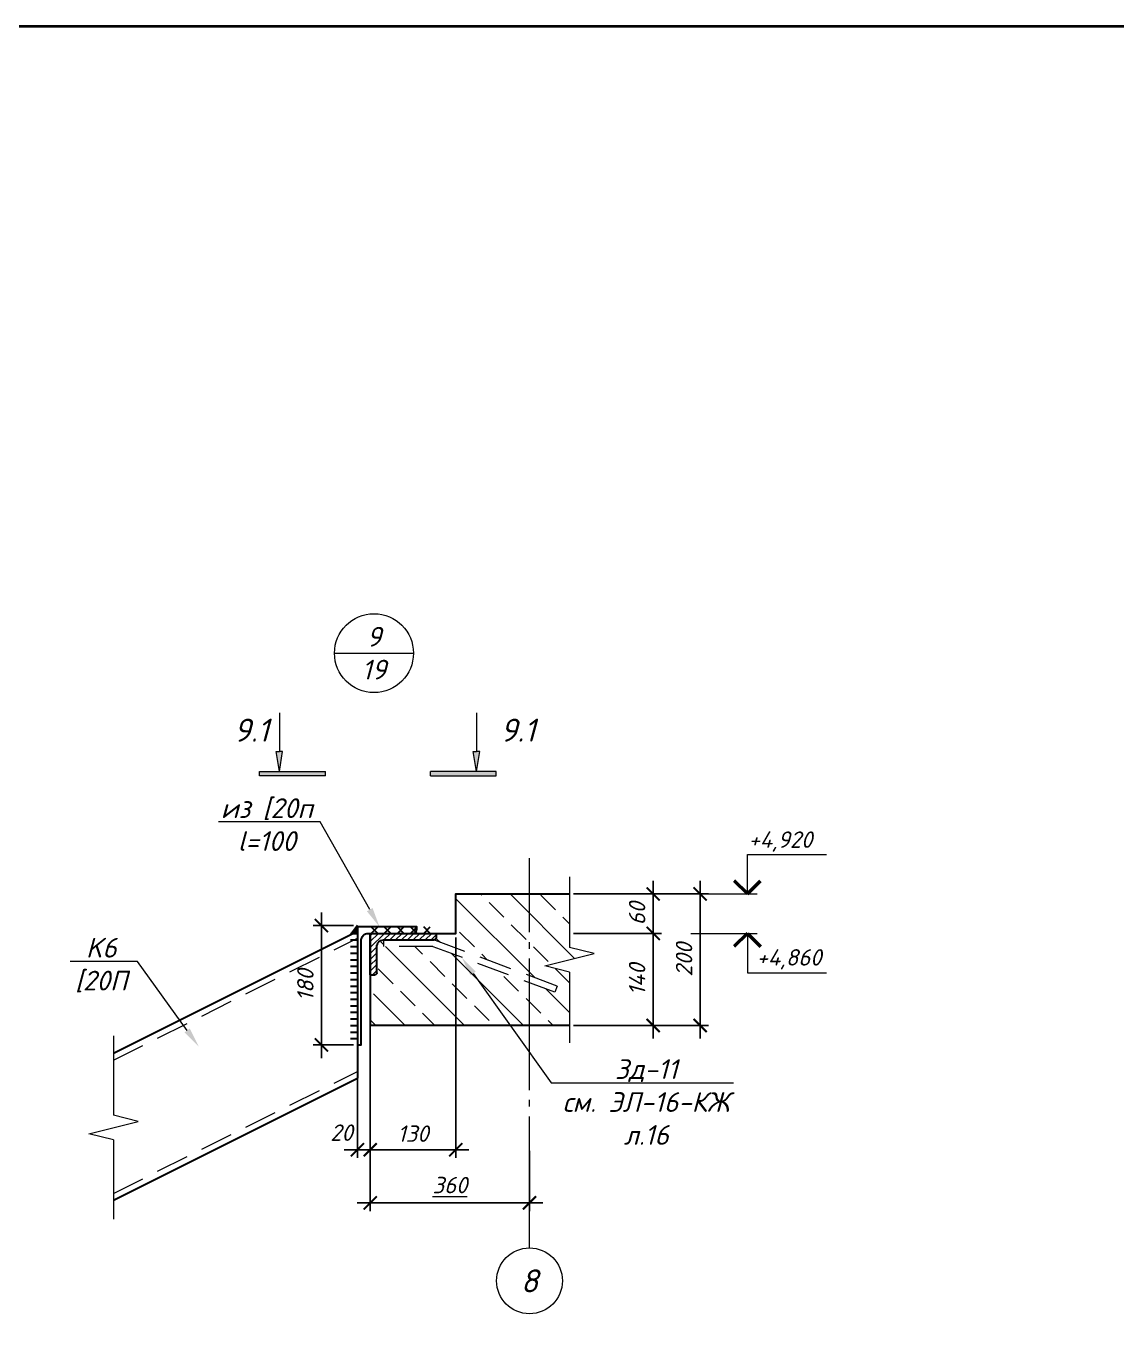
# Model space of a CAD drawing. Header units: millimetres. Extents: x -79646 to 95064, y -231229 to -58107.
# Drawn here: x -57785 to -56127, y -165174 to -163184 of the extents above; entities that cross this region are included whole.
import ezdxf
from ezdxf import colors
from ezdxf.entities.mleader import LeaderData, LeaderLine
from ezdxf.enums import TextEntityAlignment as Align
from ezdxf.math import Vec2, Vec3

# ---------------------------------------------------------------- set-up
doc = ezdxf.new("R2010")
doc.units = ezdxf.units.MM
doc.header["$PDMODE"] = 3
doc.linetypes.add('GOST2.303 5', pattern=[24, 20, -1.5, 1, -1.5])
doc.linetypes.add('HIDDEN', pattern=[0.375, 0.25, -0.125])
doc.layers.get('0').update_dxf_attribs({"lineweight": 5})
doc.layers.get('Defpoints').update_dxf_attribs({"lineweight": 0})
for name, color, linetype, lineweight in [('#Cварка', 96, 'Continuous', 30), ('#Dimensions', 7, 'Continuous', 9), ('#Бетон разрез', 22, 'Continuous', 30), ('#Выноски', 7, 'Continuous', 15), ('#Оси', 7, 'Continuous', 9), ('#разм', 7, 'Continuous', 9), ('A-okno', 7, 'Continuous', 0), ('k_ Металл', 1, 'Continuous', 30), ('k_ Металл_вид', 1, 'Continuous', 18)]:
    doc.layers.add(name, color=color, linetype=linetype, lineweight=lineweight)
doc.layers.add('#Hatch', color=252, linetype='Continuous', lineweight=5, true_color=0x696969)
doc.layers.add('Штриховка', color=252, linetype='Continuous', lineweight=5, true_color=0x696969)
doc.styles.add('ESKDW', font='eskdw.shx', dxfattribs={"oblique": 15})
doc.styles.get("Standard").update_dxf_attribs({"font": 'arial.ttf'})
doc.styles.add('STEP PR', font='isocpeui.ttf')
doc.dimstyles.new('SPDS', dxfattribs={"dimscale": 50, "dimtxt": 2.5, "dimasz": 2, "dimexe": 1.25, "dimexo": 0.625, "dimtad": 1, "dimdec": 0, "dimrnd": 0.001, "dimtxsty": 'ESKDW', "dimblk": 'ARCHTICK', "dimcen": 2.5, "dimdle": 2, "dimclrd": 256, "dimclre": 256, "dimclrt": 7, "dimadec": 0, "dimazin": 2, "dimtfac": 0.75, "dimtdec": 0, "dimtmove": 1, "dimatfit": 3, "dimfxl": 1, "dimtolj": 1, "dimarcsym": 1})

# ---------------------------------------------------------------- blocks, each defined once
blk = doc.blocks.new('*U320')
at = {"color": 0, "linetype": 'ByBlock', "lineweight": -2}
for p, q in [((3.583, 0), (3.896, 1.25)), ((3.896, 1.25), (4.521, -1.25)), ((3.583, 0), (0, 0)), ((4.521, -1.25), (4.833, 0)), ((8.417, 0), (4.833, 0))]:
    blk.add_line(p, q, dxfattribs=at)
blk = doc.blocks.new('*U333')
at = {"color": 0, "linetype": 'ByBlock', "lineweight": -2}
for p, q in [((4.021, 0), (4.333, 1.25)), ((4.333, 1.25), (4.958, -1.25)), ((4.021, 0), (0, 0)), ((4.958, -1.25), (5.271, 0)), ((9.292, 0), (5.271, 0))]:
    blk.add_line(p, q, dxfattribs=at)
blk = doc.blocks.new('*U260')
at = {"color": 0, "linetype": 'ByBlock', "lineweight": -2}
for p, q in [((0, 100), (-6.7, 100)), ((0, 0), (0, 100)), ((-10, 20), (-10, 96.7)), ((-63, 0), (-63, 6.7)), ((-63, 0), (0, 0)), ((-59.7, 10), (-20, 10))]:
    blk.add_line(p, q, dxfattribs=at)
for centre, radius, start, end in [((-6.7, 96.7), 3.3, 89.045, 179.9778), ((-20, 20), 10, 270, 0), ((-59.7, 6.7), 3.3, 90, 180)]:
    blk.add_arc(centre, radius, start, end, dxfattribs=at)
blk = doc.blocks.new('*U824')
at = {"color": 0, "linetype": 'ByBlock', "lineweight": -2}
blk.add_lwpolyline([(-6, 0), (6, 0)], dxfattribs=at)
blk.add_circle((0, 0), 6, dxfattribs=at)
for tag, p in [('Узел', (0, 2.5)), ('Лист', (0, -2.5))]:
    blk.add_attdef(tag, text='', height=3, dxfattribs=at).set_placement(p, align=Align.MIDDLE_CENTER)
blk = doc.blocks.new('*U349')
at = {"layer": '#разм', "ltscale": 100, "elevation": 0}
for points in [[(4576313, -921000), (4577323, -921000)], [(4577173, -921000), (4577173, -921600)], [(4577173, -921600), (4578375, -921600)]]:
    blk.add_lwpolyline(points, dxfattribs=at)
at = {"layer": 'A-okno', "color": 0, "lineweight": 50, "ltscale": 100, "elevation": 0}
for points in [[(4577173, -921000), (4576973, -921200)], [(4577173, -921000), (4577373, -921200)]]:
    blk.add_lwpolyline(points, dxfattribs=at)
at = {"layer": '#разм', "style": 'STEP PR'}
for tag, p in [('ПРИМЕЧАНИЕ', (4577314, -921290)), ('ОТМЕТКА', (4577216, -921901))]:
    blk.add_attdef(tag, p, '', height=250, dxfattribs=at)
blk = doc.blocks.new('_ArchTick')
at = {"color": 0, "linetype": 'ByBlock', "const_width": 0.15}
blk.add_lwpolyline([(-0.5, -0.5), (0.5, 0.5)], dxfattribs=at)
blk = doc.blocks.new('*D334')
at = {"layer": '#Dimensions', "lineweight": -2, "transparency": 16777216}
for p, q in [((-56831.9, -164483.5), (-56831.9, -164583.5)), ((-56952.9, -164503.5), (-56819.4, -164503.5)), ((-56952.9, -164563.5), (-56819.4, -164563.5))]:
    blk.add_line(p, q, dxfattribs=at)
at = {"layer": 'Defpoints', "color": 0, "lineweight": 0, "transparency": 16777216}
for p in [(-56959.1, -164503.5), (-56959.1, -164563.5), (-56831.9, -164563.5)]:
    blk.add_point(p, dxfattribs=at)
at = {"layer": '#Dimensions', "lineweight": -2, "transparency": 16777216, "xscale": 20, "yscale": 20, "zscale": 20}
for p, rotation in [((-56831.9, -164503.5), 90), ((-56831.9, -164563.5), 270)]:
    blk.add_blockref('_ArchTick', p, dxfattribs=dict(at, rotation=rotation))
at = {"layer": '#Dimensions', "transparency": 16777216, "insert": (-56856.4, -164533.5), "char_height": 25, "attachment_point": 5, "rotation": 90, "style": 'STEP PR'}
blk.add_mtext('\\A1;60', dxfattribs=at)
blk = doc.blocks.new('*D335')
at = {"layer": '#Dimensions', "lineweight": -2, "transparency": 16777216}
for p, q in [((-56831.9, -164543.5), (-56831.9, -164723.5)), ((-56952.9, -164563.5), (-56819.4, -164563.5)), ((-56952.9, -164703.5), (-56819.4, -164703.5))]:
    blk.add_line(p, q, dxfattribs=at)
at = {"layer": 'Defpoints', "color": 0, "lineweight": 0, "transparency": 16777216}
for p in [(-56959.1, -164563.5), (-56959.1, -164703.5), (-56831.9, -164703.5)]:
    blk.add_point(p, dxfattribs=at)
at = {"layer": '#Dimensions', "lineweight": -2, "transparency": 16777216, "xscale": 20, "yscale": 20, "zscale": 20}
for p, rotation in [((-56831.9, -164563.5), 90), ((-56831.9, -164703.5), 270)]:
    blk.add_blockref('_ArchTick', p, dxfattribs=dict(at, rotation=rotation))
at = {"layer": '#Dimensions', "transparency": 16777216, "insert": (-56856.4, -164633.5), "char_height": 25, "attachment_point": 5, "rotation": 90, "style": 'STEP PR'}
blk.add_mtext('\\A1;140', dxfattribs=at)
blk = doc.blocks.new('*U1120')
for points in [[(0, -0.5), (0, 0.5)], [(1, -0.5), (1, 0.5)], [(2, -0.5), (2, 0.5)], [(3, -0.5), (3, 0.5)], [(4, -0.5), (4, 0.5)], [(5, -0.5), (5, 0.5)], [(6, -0.5), (6, 0.5)], [(7, -0.5), (7, 0.5)], [(8, -0.5), (8, 0.5)], [(9, -0.5), (9, 0.5)], [(10, -0.5), (10, 0.5)], [(11, -0.5), (11, 0.5)], [(12, -0.5), (12, 0.5)], [(13, -0.5), (13, 0.5)], [(14, -0.5), (14, 0.5)], [(15, -0.5), (15, 0.5)], [(16, -0.5), (16, 0.5)]]:
    blk.add_lwpolyline(points)
blk = doc.blocks.new('*D337')
at = {"layer": '#Dimensions', "lineweight": -2, "transparency": 16777216}
for p, q in [((-57281.4, -164557.8), (-57281.4, -164904.9)), ((-57262, -164569.7), (-57262, -164904.9)), ((-57281.4, -164892.4), (-57301.4, -164892.4)), ((-57281.4, -164892.4), (-57262, -164892.4)), ((-57262, -164892.4), (-57242, -164892.4))]:
    blk.add_line(p, q, dxfattribs=at)
at = {"layer": 'Defpoints', "color": 0, "lineweight": 0, "transparency": 16777216}
for p in [(-57281.4, -164551.6), (-57262, -164563.5), (-57262, -164892.4)]:
    blk.add_point(p, dxfattribs=at)
at = {"layer": '#Dimensions', "lineweight": -2, "transparency": 16777216, "xscale": 20, "yscale": 20, "zscale": 20}
blk.add_blockref('_ArchTick', (-57281.4, -164892.4), dxfattribs=at)
at = {"layer": '#Dimensions', "lineweight": -2, "transparency": 16777216, "xscale": 20, "yscale": 20, "zscale": 20, "rotation": 180}
blk.add_blockref('_ArchTick', (-57262, -164892.4), dxfattribs=at)
at = {"layer": '#Dimensions', "transparency": 16777216, "insert": (-57305.7, -164866.4), "char_height": 25, "attachment_point": 5, "style": 'STEP PR'}
blk.add_mtext('\\A1;20', dxfattribs=at)
blk = doc.blocks.new('*D338')
at = {"layer": '#Dimensions', "lineweight": -2, "transparency": 16777216}
for p, q in [((-57262, -164569.7), (-57262, -164904.9)), ((-57132, -164569.7), (-57132, -164904.9)), ((-57282, -164892.4), (-57112, -164892.4))]:
    blk.add_line(p, q, dxfattribs=at)
at = {"layer": 'Defpoints', "color": 0, "lineweight": 0, "transparency": 16777216}
for p in [(-57262, -164563.5), (-57132, -164563.5), (-57132, -164892.4)]:
    blk.add_point(p, dxfattribs=at)
at = {"layer": '#Dimensions', "lineweight": -2, "transparency": 16777216, "xscale": 20, "yscale": 20, "zscale": 20, "rotation": 180}
blk.add_blockref('_ArchTick', (-57262, -164892.4), dxfattribs=at)
at = {"layer": '#Dimensions', "lineweight": -2, "transparency": 16777216, "xscale": 20, "yscale": 20, "zscale": 20}
blk.add_blockref('_ArchTick', (-57132, -164892.4), dxfattribs=at)
at = {"layer": '#Dimensions', "transparency": 16777216, "insert": (-57197, -164867.9), "char_height": 25, "attachment_point": 5, "style": 'STEP PR'}
blk.add_mtext('\\A1;130', dxfattribs=at)
blk = doc.blocks.new('*U344')
for p, q in [((-0.5, 0.5), (0.5, -0.5)), ((0.5, 0.5), (-0.5, -0.5)), ((1.5, 0.5), (2.5, -0.5)), ((2.5, 0.5), (1.5, -0.5)), ((3.5, 0.5), (4.5, -0.5)), ((4.5, 0.5), (3.5, -0.5)), ((5.5, 0.5), (6.5, -0.5)), ((6.5, 0.5), (5.5, -0.5)), ((7.5, 0.5), (8.5, -0.5)), ((8.5, 0.5), (7.5, -0.5))]:
    blk.add_line(p, q)
blk = doc.blocks.new('*D347')
at = {"layer": '#Dimensions', "lineweight": -2, "transparency": 16777216}
for p, q in [((-57336.1, -164531.6), (-57336.1, -164753)), ((-57287.6, -164551.6), (-57348.6, -164551.6)), ((-57287.6, -164733), (-57348.6, -164733))]:
    blk.add_line(p, q, dxfattribs=at)
at = {"layer": 'Defpoints', "color": 0, "lineweight": 0, "transparency": 16777216}
for p in [(-57281.4, -164551.6), (-57336.1, -164733), (-57281.4, -164733)]:
    blk.add_point(p, dxfattribs=at)
at = {"layer": '#Dimensions', "lineweight": -2, "transparency": 16777216, "xscale": 20, "yscale": 20, "zscale": 20}
for p, rotation in [((-57336.1, -164551.6), 90), ((-57336.1, -164733), 270)]:
    blk.add_blockref('_ArchTick', p, dxfattribs=dict(at, rotation=rotation))
at = {"layer": '#Dimensions', "transparency": 16777216, "insert": (-57360.6, -164642.3), "char_height": 25, "attachment_point": 5, "rotation": 90, "style": 'STEP PR'}
blk.add_mtext('\\A1;180', dxfattribs=at)
blk = doc.blocks.new('*D348')
at = {"layer": '#Dimensions', "lineweight": -2, "transparency": 16777216}
for p, q in [((-56760.5, -164483.5), (-56760.5, -164723.5)), ((-56952.9, -164503.5), (-56748, -164503.5)), ((-56952.9, -164703.5), (-56748, -164703.5))]:
    blk.add_line(p, q, dxfattribs=at)
at = {"layer": 'Defpoints', "color": 0, "lineweight": 0, "transparency": 16777216}
for p in [(-56959.1, -164503.5), (-56959.1, -164703.5), (-56760.5, -164703.5)]:
    blk.add_point(p, dxfattribs=at)
at = {"layer": '#Dimensions', "lineweight": -2, "transparency": 16777216, "xscale": 20, "yscale": 20, "zscale": 20}
for p, rotation in [((-56760.5, -164503.5), 90), ((-56760.5, -164703.5), 270)]:
    blk.add_blockref('_ArchTick', p, dxfattribs=dict(at, rotation=rotation))
at = {"layer": '#Dimensions', "transparency": 16777216, "insert": (-56785, -164603.5), "char_height": 25, "attachment_point": 5, "rotation": 90, "style": 'STEP PR'}
blk.add_mtext('\\A1;200', dxfattribs=at)
blk = doc.blocks.new('*U123')
at = {"layer": '#разм', "ltscale": 100, "elevation": 0}
for points in [[(4577173, -920400), (4578375, -920400)], [(4577173, -921000), (4577173, -920400)], [(4576313, -921000), (4577323, -921000)]]:
    blk.add_lwpolyline(points, dxfattribs=at)
at = {"layer": 'A-okno', "color": 0, "lineweight": 50, "ltscale": 100, "elevation": 0}
for points in [[(4577173, -921000), (4576973, -920800)], [(4577173, -921000), (4577373, -920800)]]:
    blk.add_lwpolyline(points, dxfattribs=at)
at = {"layer": '#разм', "style": 'STEP PR'}
for tag, p in [('ОТМЕТКА', (4577216, -920299)), ('ПРИМЕЧАНИЕ', (4577314, -920711))]:
    blk.add_attdef(tag, p, '', height=250, dxfattribs=at)
blk = doc.blocks.new('*U267')
at = {"ltscale": 100}
h = blk.add_hatch(color=256, dxfattribs=at)
h.dxf.hatch_style = 1
h.paths.add_polyline_path([(1415, 1070), (1365, 1070), (1315, 1070), (1365, 770)])
h = blk.add_hatch(color=256, dxfattribs=at)
h.dxf.hatch_style = 1
h.paths.add_polyline_path([(1665, 700), (1665, 770), (665, 770), (665, 700)])
at = {"linetype": 'Continuous', "ltscale": 100}
for p, q in [((1365, 770), (1315, 1070)), ((1315, 1070), (1365, 1070)), ((1415, 1070), (1365, 1070)), ((1365, 770), (1415, 1070)), ((1665, 770), (665, 770)), ((665, 700), (1665, 700)), ((1665, 700), (1665, 770))]:
    blk.add_line(p, q, dxfattribs=at)
at = {"linetype": 'Continuous', "ltscale": 100, "extrusion": (1, -1e-16, 0), "elevation": 1365}
blk.add_lwpolyline([(1660, 0), (1070, 0)], dxfattribs=at)
at = {"linetype": 'Continuous', "ltscale": 100}
blk.add_lwpolyline([(665, 700), (665, 770)], dxfattribs=at)
at = {"ltscale": 100, "style": 'STEP PR'}
blk.add_attdef('Nh', text='', height=350, dxfattribs=at).set_placement((1799, 1222), align=Align.RIGHT)
blk = doc.blocks.new('*U268')
at = {"ltscale": 100}
h = blk.add_hatch(color=256, dxfattribs=at)
h.dxf.hatch_style = 1
h.paths.add_polyline_path([(-85, 1070), (-35, 1070), (15, 1070), (-35, 770)])
h = blk.add_hatch(color=256, dxfattribs=at)
h.dxf.hatch_style = 1
h.paths.add_polyline_path([(665, 700), (665, 770), (-335, 770), (-335, 700)])
at = {"linetype": 'Continuous', "ltscale": 100}
for p, q in [((-85, 1070), (-35, 1070)), ((-35, 770), (-85, 1070)), ((-35, 770), (15, 1070)), ((15, 1070), (-35, 1070)), ((-335, 700), (-335, 770)), ((-335, 770), (665, 770)), ((665, 700), (-335, 700))]:
    blk.add_line(p, q, dxfattribs=at)
at = {"linetype": 'Continuous', "ltscale": 100, "extrusion": (-1, -1e-16, 0), "elevation": 35}
blk.add_lwpolyline([(-1660, 0), (-1070, 0)], dxfattribs=at)
at = {"linetype": 'Continuous', "ltscale": 100}
blk.add_lwpolyline([(665, 700), (665, 770)], dxfattribs=at)
at = {"ltscale": 100, "style": 'STEP PR'}
blk.add_attdef('Nh', text='', height=350, dxfattribs=at).set_placement((-192, 1222), align=Align.RIGHT)
blk = doc.blocks.new('*D383')
at = {"layer": '#Dimensions', "lineweight": -2, "transparency": 16777216}
for p, q in [((-57262, -164790), (-57262, -164985.6)), ((-57019.9, -164894.1), (-57019.9, -164985.6)), ((-57282, -164973.1), (-56999.9, -164973.1))]:
    blk.add_line(p, q, dxfattribs=at)
at = {"layer": 'Defpoints', "color": 0, "lineweight": 0, "transparency": 16777216}
for p in [(-57262, -164783.8), (-57019.9, -164887.8), (-57019.9, -164973.1)]:
    blk.add_point(p, dxfattribs=at)
at = {"layer": '#Dimensions', "lineweight": -2, "transparency": 16777216, "xscale": 20, "yscale": 20, "zscale": 20, "rotation": 180}
blk.add_blockref('_ArchTick', (-57262, -164973.1), dxfattribs=at)
at = {"layer": '#Dimensions', "lineweight": -2, "transparency": 16777216, "xscale": 20, "yscale": 20, "zscale": 20}
blk.add_blockref('_ArchTick', (-57019.9, -164973.1), dxfattribs=at)
at = {"layer": '#Dimensions', "transparency": 16777216, "insert": (-57140.9, -164946.1), "char_height": 25, "attachment_point": 5, "style": 'STEP PR'}
blk.add_mtext('\\A1;\\L360', dxfattribs=at)

msp = doc.modelspace()

# ---------------------------------------------------------------- hatches: boundary and pattern name
at = {"layer": '#Cварка', "ltscale": 10}
h = msp.add_hatch(color=256, dxfattribs=at)
h.dxf.hatch_style = 1
h.paths.add_polyline_path([(-57281.36298, -164551.55664), (-57288.27134, -164560.16546), (-57281.36298, -164560.16546)])
h.paths.add_polyline_path([(-57281.36298, -164560.16546), (-57288.27134, -164560.16546), (-57291.92171, -164565.44483)])
at = {"layer": '#Hatch'}
h = msp.add_hatch(dxfattribs=at)
h.set_pattern_fill('ANSI31', color=256, scale=2, style=0)
h.paths.add_polyline_path([(-57161.95947, -164563.46371), (-57261.95947, -164563.46371), (-57261.95947, -164626.46371), (-57255.25947, -164626.46371, 0.4142135624), (-57251.95947, -164623.16371), (-57251.95947, -164583.46371, -0.4142135624), (-57241.95947, -164573.46371), (-57167.96863, -164573.46371), (-57165.2579, -164573.46371, 0.41898532), (-57161.95964, -164570.10876)])
at = {"layer": 'Штриховка'}
h = msp.add_hatch(dxfattribs=at)
h.set_pattern_fill('ANSI33', color=256, scale=10, angle=270)
h.set_pattern_definition([(315, (-8576.77, -862.63), (44.90128, 44.90128), []), (315, (-8576.77, -907.53), (44.90128, 44.90128), [31.75, -15.875])])
edge = h.paths.add_edge_path()
edge.add_arc((-57167.96863, -164588.46371), 15, 69.51268489, 82.3164445)
edge.add_line((-57165.9631, -164573.59838), (-57131.95947, -164563.46371))
edge.add_line((-57131.95947, -164563.46371), (-57131.95947, -164503.46371))
edge.add_line((-57131.95947, -164503.46371), (-56959.10867, -164503.46371))
edge.add_line((-56959.10867, -164503.46371), (-56959.10867, -164584.71371))
edge.add_line((-56959.10867, -164584.71371), (-56921.60867, -164594.08871))
edge.add_line((-56921.60867, -164594.08871), (-56996.60867, -164612.83871))
edge.add_line((-56996.60867, -164612.83871), (-56959.10867, -164622.21371))
edge.add_line((-56959.10867, -164622.21371), (-56959.10867, -164703.46371))
edge.add_line((-56959.10867, -164703.46371), (-57261.95947, -164703.46371))
edge.add_line((-57261.95947, -164703.46371), (-57249.03054, -164576.39264))
edge.add_line((-57249.03054, -164576.39264), (-57241.95947, -164576.15478))
edge.add_line((-57241.95947, -164576.15478), (-57241.95947, -164583.46371))
edge.add_line((-57241.95947, -164583.46371), (-57167.96863, -164583.46371))
edge.add_arc((-57167.96863, -164588.46371), 5, 69.51268488, 90, ccw=False)
edge.add_line((-57166.21863, -164583.77996), (-56981.40796, -164652.8312))
edge.add_line((-56981.40796, -164652.8312), (-56977.90796, -164643.46371))
edge.add_line((-56977.90796, -164643.46371), (-57162.71863, -164574.41246))

# ---------------------------------------------------------------- linework, layer by layer
at = {"layer": '#Cварка'}
msp.add_lwpolyline([(-57281.36298, -164551.5581), (-57291.92171, -164565.44483)], dxfattribs=at)
at = {"layer": '#Бетон разрез'}
for points in [[(-57261.95947, -164563.46371), (-57131.95947, -164563.46371), (-57131.95947, -164503.46371), (-56959.10867, -164503.46371)], [(-57261.95947, -164563.46371), (-57261.95947, -164703.46371)], [(-56959.10867, -164703.46371), (-57261.95947, -164703.46371)]]:
    msp.add_lwpolyline(points, dxfattribs=at)
at = {"layer": '#Оси', "linetype": 'GOST2.303 5', "ltscale": 10}
msp.add_lwpolyline([(-57019.93385, -165041.69754), (-57019.93385, -164448.94668)], dxfattribs=at)
at = {"layer": '#Оси', "linetype": 'Continuous', "ltscale": 50}
msp.add_circle((-57019.93385, -165091.69754), 50, dxfattribs=at)
at = {"color": 3, "lineweight": 40}
msp.add_lwpolyline([(-68449.55242, -163184.11554), (-52040.68015, -163184.11554), (-52040.68015, -167385.87965), (-68449.55242, -167385.87965)], close=True, dxfattribs=at)
at = {"color": 4}
msp.add_lwpolyline([(-57241.95947, -164573.46371), (-57165.25901, -164573.46371)], dxfattribs=at)
at = {"layer": 'k_ Металл'}
for points in [[(-57652.30698, -164745.63746), (-57281.36298, -164560.16546)], [(-57281.36298, -164560.16546), (-57281.36298, -164783.77226)], [(-57652.30698, -164969.24426), (-57281.36298, -164783.77226)]]:
    msp.add_lwpolyline(points, dxfattribs=at)
msp.add_lwpolyline([(-57265.26298, -164563.46371), (-57197.36298, -164563.46371, 0.4142135624), (-57191.36298, -164557.46371), (-57191.36298, -164553.46371), (-57281.36298, -164553.46371), (-57281.36298, -164732.96371), (-57275.76298, -164732.96371), (-57275.76298, -164573.96371, -0.4142135624)], format="xyb", close=True, dxfattribs=at)
at = {"layer": 'k_ Металл_вид', "linetype": 'HIDDEN', "ltscale": 200}
for points in [[(-57652.30698, -164756.15829), (-57281.36298, -164570.68629)], [(-57241.95947, -164573.46371), (-57241.95947, -164583.46371)], [(-56977.90796, -164643.46371), (-56981.40796, -164652.8312)], [(-57652.30698, -164958.72343), (-57281.36298, -164773.25143)]]:
    msp.add_lwpolyline(points, dxfattribs=at)
for points in [[(-56977.90796, -164643.46371), (-57162.71863, -164574.41246, 0.0896316541), (-57167.96863, -164573.46371), (-57241.95947, -164573.46371)], [(-56981.40796, -164652.8312), (-57166.21863, -164583.77996, 0.0896316541), (-57167.96863, -164583.46371), (-57241.95947, -164583.46371)]]:
    msp.add_lwpolyline(points, format="xyb", dxfattribs=at)

# ---------------------------------------------------------------- block references
at = {"layer": '#Cварка'}
for name, p, xscale, yscale, zscale, rotation in [('*U1120', (-57286.95947, -164563.46371), -10, -10, -10, 90), ('*U344', (-57175.71453, -164558.46371), 10, 10, 10, 179.9999999999888)]:
    msp.add_blockref(name, p, dxfattribs=dict(at, xscale=xscale, yscale=yscale, zscale=zscale, rotation=rotation))
at = {"layer": '#Dimensions'}
ref = msp.add_blockref('*U824', (-57256.3033, -164137.39459), dxfattribs=dict(at, xscale=10, yscale=10, zscale=10))
ref.add_attrib('Узел', '9', dxfattribs={"layer": '0', "color": 0, "linetype": 'ByBlock', "lineweight": -2, "height": 30, "style": 'STEP PR'}).set_placement((-57256.3033, -164112.39459), align=Align.MIDDLE_CENTER)
ref.add_attrib('Лист', '19', dxfattribs={"layer": '0', "color": 0, "linetype": 'ByBlock', "lineweight": -2, "height": 30, "style": 'STEP PR'}).set_placement((-57256.3033, -164162.39459), align=Align.MIDDLE_CENTER)
ref = msp.add_blockref('*U123', (-514406.03846, -72403.4506, 0), dxfattribs=dict(at, xscale=0.1, yscale=0.1, zscale=0.1))
ref.add_attrib('ОТМЕТКА', '+4,920', (-56687.02151, -164433.37338, 0), dxfattribs={"layer": '#разм', "height": 25, "style": 'STEP PR'})
ref = msp.add_blockref('*U349', (-514406.03846, -72463.4506, 0), dxfattribs=dict(at, xscale=0.1, yscale=0.1, zscale=0.1))
ref.add_attrib('ПРИМЕЧАНИЕ', '+4,860', (-56674.67593, -164612.40646, 0), dxfattribs={"layer": '#разм', "height": 25, "rotation": 360, "style": 'STEP PR'})
at = {"xscale": 0.1, "yscale": 0.1, "zscale": 0.1}
msp.add_blockref('*U268', (-57396.63114, -164394.11762), dxfattribs=at).add_auto_attribs({'Nh': '9.1'})
ref = msp.add_blockref('*U267', (-57237.00734, -164394.11762), dxfattribs=dict(xscale=0.1, yscale=0.1, zscale=0.1))
ref.add_attrib('Nh', '9.1', dxfattribs={"ltscale": 100, "height": 35, "style": 'STEP PR'}).set_placement((-57010.76274, -164271.93421), align=Align.RIGHT)
at = {"xscale": -30, "yscale": -30, "zscale": -30, "rotation": 270}
for name, p in [('*U320', (-56959.10867, -164729.71371)), ('*U333', (-57652.30698, -164998.13746))]:
    msp.add_blockref(name, p, dxfattribs=at)
at = {"layer": 'k_ Металл', "xscale": -1, "rotation": 270}
msp.add_blockref('*U260', (-57261.95947, -164563.46371), dxfattribs=at)

# ---------------------------------------------------------------- texts
at = {"layer": '#Оси', "linetype": 'Continuous', "ltscale": 50, "style": 'STEP PR'}
msp.add_text('8', height=35, dxfattribs=at).set_placement((-57019.93385, -165091.69754), align=Align.MIDDLE_CENTER)

# ---------------------------------------------------------------- dimensions: what is measured, and where the dimension line sits
at = {"layer": '#Dimensions'}
for base, p1, p2, picture, middle in [((-56831.91492, -164563.46371), (-56959.10867, -164503.46371), (-56959.10867, -164563.46371), '*D334', (-56856.41492, -164533.46371)), ((-56760.50864, -164703.46371), (-56959.10867, -164503.46371), (-56959.10867, -164703.46371), '*D348', (-56785.00864, -164603.46371)), ((-57336.129, -164732.96371), (-57281.36298, -164551.5581), (-57281.36298, -164732.96371), '*D347', (-57360.629, -164642.2609)), ((-56831.91492, -164703.46371), (-56959.10867, -164563.46371), (-56959.10867, -164703.46371), '*D335', (-56856.41492, -164633.46371))]:
    dim = msp.add_linear_dim(base=base, p1=p1, p2=p2, angle=90, dimstyle='SPDS', override={"dimscale": 10, "dimgap": 1.2, "dimrnd": 5, "dimtxsty": 'STEP PR', "dimblk1": 'ArchTick', "dimblk2": 'ArchTick', "dimsah": 1, "dimclrt": 256}, dxfattribs=at)
    dim.commit()
    dim.dimension.update_dxf_attribs({"geometry": picture, "text_midpoint": middle})
dim = msp.add_linear_dim(base=(-57261.95947, -164892.36295), p1=(-57281.36298, -164551.5581), p2=(-57261.95947, -164563.46371), dimstyle='SPDS', override={"dimscale": 10, "dimgap": 1.2, "dimrnd": 5, "dimtxsty": 'STEP PR', "dimblk1": 'ArchTick', "dimblk2": 'ArchTick', "dimsah": 1, "dimclrt": 256}, dxfattribs=at)
dim.commit()
dim.dimension.update_dxf_attribs({"geometry": '*D337', "text_midpoint": (-57305.70616, -164890.85603), "dimtype": 160})
dim = msp.add_linear_dim(base=(-57131.95947, -164892.36295), p1=(-57261.95947, -164563.46371), p2=(-57131.95947, -164563.46371), dimstyle='SPDS', override={"dimscale": 10, "dimgap": 1.2, "dimrnd": 5, "dimtxsty": 'STEP PR', "dimblk1": 'ArchTick', "dimblk2": 'ArchTick', "dimsah": 1, "dimclrt": 256}, dxfattribs=at)
dim.commit()
dim.dimension.update_dxf_attribs({"geometry": '*D338', "text_midpoint": (-57196.95947, -164867.86295)})
dim = msp.add_linear_dim(base=(-57019.93385, -164973.14186), p1=(-57261.95947, -164783.77226), p2=(-57019.93385, -164887.83206), text='%%U360', dimstyle='SPDS', override={"dimscale": 10, "dimgap": 1.2, "dimrnd": 5, "dimtxsty": 'STEP PR', "dimblk1": 'ArchTick', "dimblk2": 'ArchTick', "dimsah": 1, "dimclrt": 256}, dxfattribs=at)
dim.commit()
dim.dimension.update_dxf_attribs({"geometry": '*D383', "text_midpoint": (-57140.94666, -164946.14186)})

# ---------------------------------------------------------------- leaders
at = {"layer": '#Выноски'}
ml = msp.add_multileader_mtext('Standard', dxfattribs=at)
ml.set_content('\\A1;из [20п\\Pl=100', color=256, style='STEP PR')
ml.set_leader_properties(color=256, linetype='ByLayer', lineweight=-1)
ml.build(insert=Vec2(0, 0))
ml.multileader.update_dxf_attribs({"text_left_attachment_type": 6, "text_right_attachment_type": 6, "dogleg_length": 0, "arrow_head_size": 30, "scale": 0.1})
ctx = ml.context
ctx.base_point, ctx.scale, ctx.char_height, ctx.arrow_head_size, ctx.landing_gap_size, ctx.plane_origin = Vec3(-57500.12146, -164394.05049), 0.1, 30, 30, 12.5, Vec3(-28480.04459, -188657.45016)
ctx.left_attachment, ctx.right_attachment, ctx.text_align_type = 6, 6, 1
notes = []
notes.append((ctx, [(1, (1, 1, 0), (-57338.326, -164394.05049), (-1, 0), 0, [(0, [(-57247.92786, -164553.46371)], 0, [])])]))
ctx.mtext.insert, ctx.mtext.rotation, ctx.mtext.alignment, ctx.mtext.flow_direction = Vec3(-57419.22373, -164358.05049), 6.2831853072, 2, 5
ml = msp.add_multileader_mtext('Standard', dxfattribs=at)
ml.set_content('\\A1;K6\\P[20П', color=256, style='STEP PR')
ml.set_leader_properties(color=256, linetype='ByLayer', lineweight=-1)
ml.build(insert=Vec2(0, 0))
ml.multileader.update_dxf_attribs({"text_left_attachment_type": 6, "text_right_attachment_type": 6, "dogleg_length": 0, "arrow_head_size": 30, "scale": 0.1})
ctx = ml.context
ctx.base_point, ctx.scale, ctx.char_height, ctx.arrow_head_size, ctx.landing_gap_size, ctx.plane_origin = Vec3(-57725.72568, -164606.20958, 0), 0.1, 30, 30, 12.5, Vec3(-85768.33261, -189055.75518, 0)
ctx.left_attachment, ctx.right_attachment, ctx.text_align_type = 6, 6, 1
notes.append((ctx, [(1, (1, 1, 0), (-57615.72568, -164606.20958, 0), (-1, 0), 0, [(0, [(-57522.71669, -164735.33852, 0)], 0, [])])]))
ctx.mtext.insert, ctx.mtext.alignment, ctx.mtext.flow_direction = Vec3(-57670.72568, -164570.20958, 0), 2, 5
ml = msp.add_multileader_mtext('Standard', dxfattribs=at)
ml.set_content('\\A1;Зд-11\\Pсм. ЭЛ-16-КЖ\\Pл.16', color=256, style='STEP PR')
ml.set_leader_properties(color=256, linetype='ByLayer', lineweight=-1)
ml.build(insert=Vec2(0, 0))
ml.multileader.update_dxf_attribs({"text_left_attachment_type": 6, "text_right_attachment_type": 6, "dogleg_length": 0, "arrow_head_size": 30, "scale": 0.1})
ctx = ml.context
ctx.base_point, ctx.scale, ctx.char_height, ctx.arrow_head_size, ctx.landing_gap_size, ctx.plane_origin = Vec3(-56987.14181, -164790.82277), 0.1, 30, 30, 12.5, Vec3(-27872.28461, -189381.41908)
ctx.left_attachment, ctx.right_attachment, ctx.text_align_type = 6, 6, 1
notes.append((ctx, [(0, (1, 1, 0), (-56987.14181, -164790.82277), (1, 0), 0, [(0, [(-57123.05533, -164599.90716)], 0, [])])]))
ctx.mtext.insert, ctx.mtext.rotation, ctx.mtext.alignment, ctx.mtext.flow_direction = Vec3(-56842.53954, -164754.82277), 6.2831853072, 2, 5
for ctx, leaders in notes:
    for number, flags, end, landing, length, lines in leaders:
        leader = LeaderData()
        leader.index, (leader.has_last_leader_line, leader.has_dogleg_vector, leader.attachment_direction) = number, flags
        leader.last_leader_point, leader.dogleg_vector, leader.dogleg_length = Vec3(end), Vec3(landing), length
        for number, points, colour, breaks in lines:
            line = LeaderLine()
            line.index, line.vertices, line.color, line.breaks = number, Vec3.list(points), colors.encode_raw_color(colour), breaks
            leader.lines.append(line)
        ctx.leaders.append(leader)

doc.saveas('drawing.dxf')
